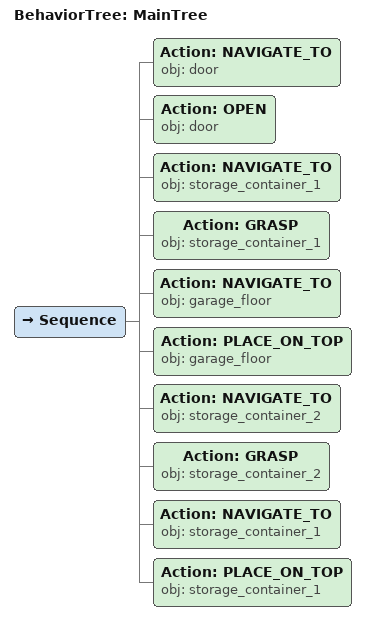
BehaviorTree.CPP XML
<root main_tree_to_execute="MainTree">
  <BehaviorTree ID="MainTree">
    <Sequence>
      <!-- Navigate to door -->
      <Action ID="NAVIGATE_TO" obj="door" />
      <!-- Open door (retry up to 3 times; if grasp fails, push to reposition then pull) -->
      <Action ID="OPEN" obj="door" />
      <!-- Open door (retry up to 3 times; if grasp fails, push to reposition then pull) -->
      <Action ID="NAVIGATE_TO" obj="storage_container_1" />
      <!-- Grasp storage_container_1 -->
      <Action ID="GRASP" obj="storage_container_1" />
      <!-- Navigate to garage_floor -->
      <Action ID="NAVIGATE_TO" obj="garage_floor" />
      <!-- Place on garage_floor -->
      <Action ID="PLACE_ON_TOP" obj="garage_floor" />
      <!-- Navigate to storage_container_2 -->
      <Action ID="NAVIGATE_TO" obj="storage_container_2" />
      <!-- Grasp storage_container_2 -->
      <Action ID="GRASP" obj="storage_container_2" />
      <!-- Navigate to storage_container_1 -->
      <Action ID="NAVIGATE_TO" obj="storage_container_1" />
      <!-- Place on top of storage_container_1 -->
      <Action ID="PLACE_ON_TOP" obj="storage_container_1" />
    </Sequence>
  </BehaviorTree>
</root>
